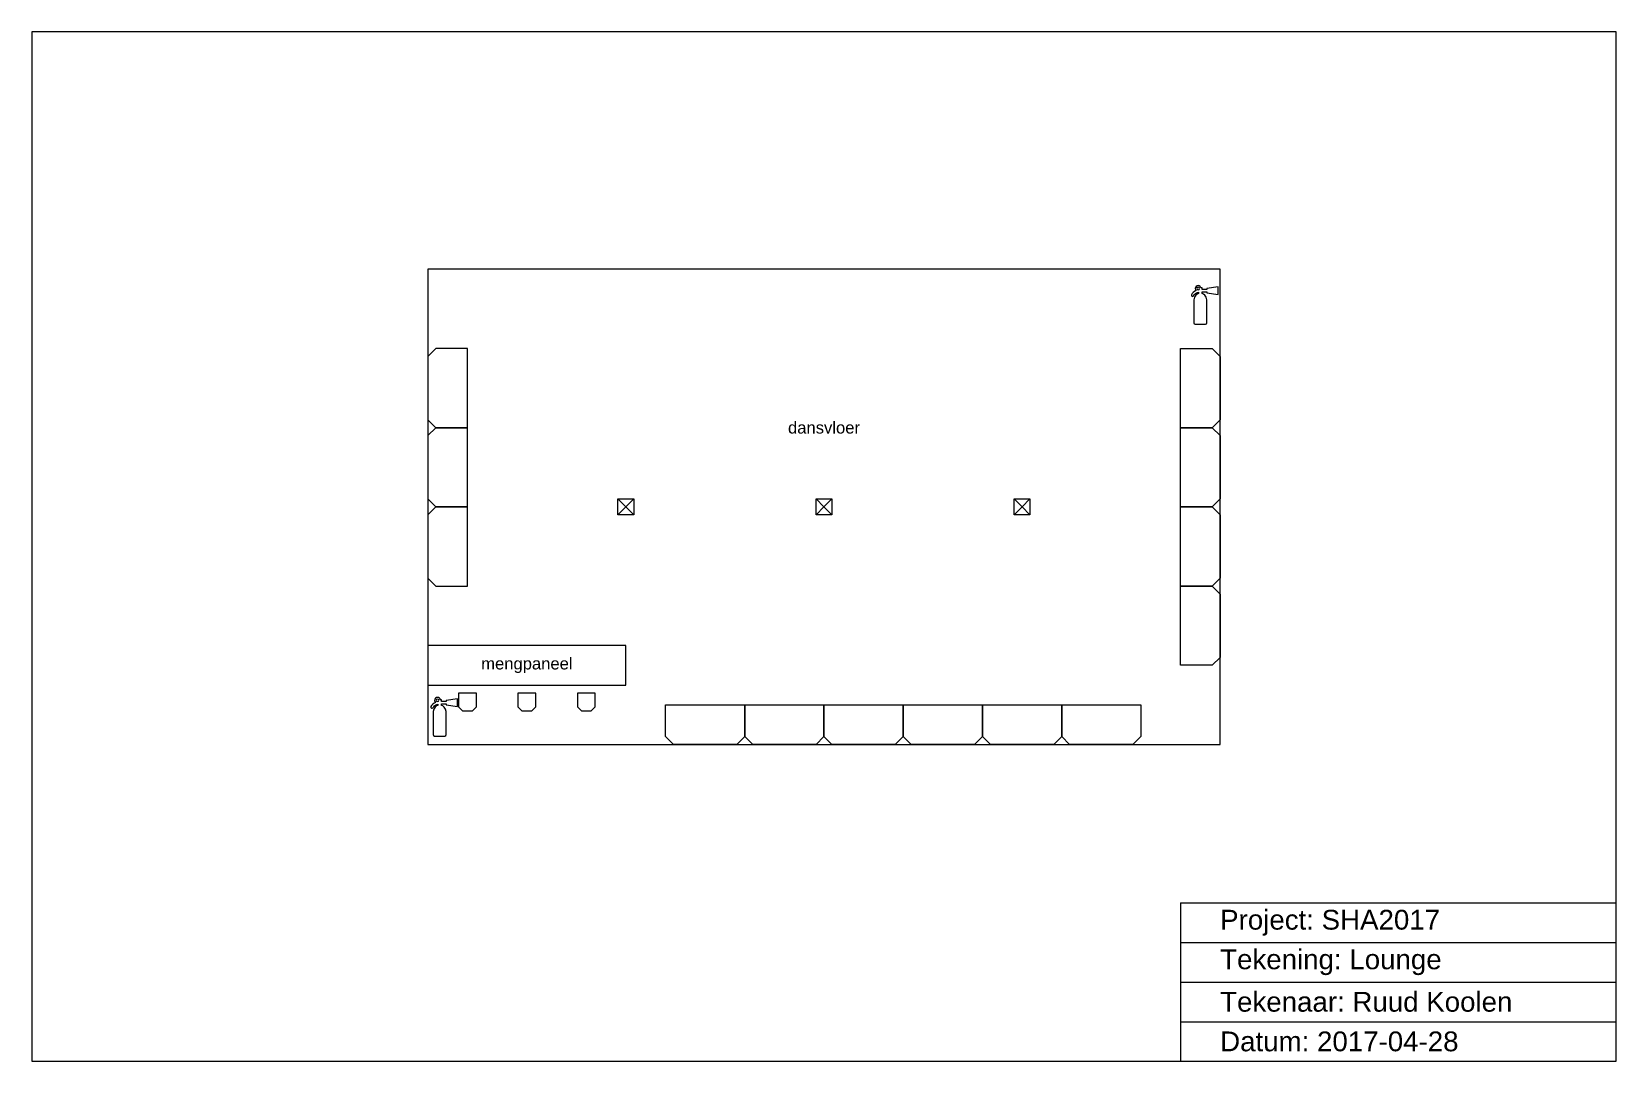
# Model space of a CAD drawing. Header units: metres. Extents: x 0 to 40, y 0 to 26.
import ezdxf

# ---------------------------------------------------------------- set-up
doc = ezdxf.new("R2010")
doc.units = ezdxf.units.M
doc.linetypes.add('ACAD_ISO03W100', pattern=[30, 12, -18])
doc.layers.get('0').update_dxf_attribs({"color": 178, "lineweight": 25, "true_color": 0x000000})
for name, color, linetype, lineweight, true_color in [('Interior', 6, 'Continuous', 0, 0xff00ff), ('Meta', 178, 'Continuous', 0, 0x000000), ('Symbols', 5, 'Continuous', 0, 0x0000ff), ('Tent', 178, 'Continuous', 0, 0x000000)]:
    doc.layers.add(name, color=color, linetype=linetype, lineweight=lineweight, true_color=true_color)
doc.styles.add('textstyle11', font='')
doc.styles.add('textstyle12', font='')
doc.styles.add('textstyle13', font='')
doc.styles.add('textstyle14', font='')
doc.styles.add('textstyle15', font='')
doc.styles.add('textstyle16', font='')
doc.styles.get('textstyle11').set_extended_font_data('Liberation Sans')
doc.styles.get('textstyle12').set_extended_font_data('Liberation Sans')
doc.styles.get('textstyle13').set_extended_font_data('Liberation Sans')
doc.styles.get('textstyle14').set_extended_font_data('Liberation Sans')
doc.styles.get('textstyle15').set_extended_font_data('Liberation Sans')
doc.styles.get('textstyle16').set_extended_font_data('Liberation Sans')

msp = doc.modelspace()

# ---------------------------------------------------------------- linework, layer by layer
at = {"layer": 'Interior'}
for p, q in [((15, 10.5), (10, 10.5)), ((10, 10.5), (10, 9.5)), ((15, 9.5), (15, 10.5)), ((10, 9.5), (15, 9.5))]:
    msp.add_line(p, q, dxfattribs=at)
at = {"layer": 'Interior', "flags": 128}
for points in [[(10.2, 18), (10, 17.8), (10, 16.2), (10.2, 16), (11, 16), (11, 18)], [(29.8, 18), (30, 17.8), (30, 16.2), (29.8, 16), (29, 16), (29, 18)], [(10.2, 16), (10, 15.8), (10, 14.2), (10.2, 14), (11, 14), (11, 16)], [(29.8, 16), (30, 15.8), (30, 14.2), (29.8, 14), (29, 14), (29, 16)], [(10.2, 14), (10, 13.8), (10, 12.2), (10.2, 12), (11, 12), (11, 14)], [(29.8, 14), (30, 13.8), (30, 12.2), (29.8, 12), (29, 12), (29, 14)], [(29.8, 12), (30, 11.8), (30, 10.2), (29.8, 10), (29, 10), (29, 12)], [(10.775, 8.95), (10.875, 8.85), (11.125, 8.85), (11.225, 8.95), (11.225, 9.3), (10.775, 9.3)], [(12.275, 8.95), (12.375, 8.85), (12.625, 8.85), (12.725, 8.95), (12.725, 9.3), (12.275, 9.3)], [(13.775, 8.95), (13.875, 8.85), (14.125, 8.85), (14.225, 8.95), (14.225, 9.3), (13.775, 9.3)], [(18, 8.2), (17.8, 8), (16.2, 8), (16, 8.2), (16, 9), (18, 9)], [(20, 8.2), (19.8, 8), (18.2, 8), (18, 8.2), (18, 9), (20, 9)], [(22, 8.2), (21.8, 8), (20.2, 8), (20, 8.2), (20, 9), (22, 9)], [(24, 8.2), (23.8, 8), (22.2, 8), (22, 8.2), (22, 9), (24, 9)], [(26, 8.2), (25.8, 8), (24.2, 8), (24, 8.2), (24, 9), (26, 9)], [(28, 8.2), (27.8, 8), (26.2, 8), (26, 8.2), (26, 9), (28, 9)]]:
    msp.add_lwpolyline(points, close=True, dxfattribs=at)
at = {"layer": 'Meta'}
for p, q in [((0, 26), (0, 0)), ((40, 26), (0, 26)), ((40, 0), (40, 26)), ((29, 4), (40, 4)), ((29, 4), (29, 0)), ((29, 3), (40, 3)), ((29, 2), (40, 2)), ((29, 1), (40, 1)), ((0, 0), (40, 0))]:
    msp.add_line(p, q, dxfattribs=at)
at = {"layer": 'Symbols'}
for p, q in [((29.443, 19.483), (29.443, 19.483)), ((29.454, 19.421), (29.454, 19.387)), ((29.454, 19.387), (29.454, 19.387)), ((29.546, 19.529), (29.513, 19.529)), ((29.546, 19.487), (29.546, 19.529)), ((29.662, 19.487), (29.546, 19.487)), ((29.546, 19.387), (29.546, 19.428)), ((29.546, 19.428), (29.662, 19.428)), ((29.948, 19.555), (29.662, 19.514)), ((29.662, 19.514), (29.662, 19.487)), ((29.662, 19.428), (29.662, 19.403)), ((29.662, 19.403), (29.948, 19.36)), ((29.662, 18.651), (29.662, 19.23)), ((29.948, 19.36), (29.948, 19.555)), ((29.371, 18.613), (29.626, 18.613)), ((10.243, 9.083), (10.243, 9.083)), ((10.254, 9.021), (10.254, 8.987)), ((10.254, 8.987), (10.254, 8.987)), ((10.346, 9.129), (10.313, 9.129)), ((10.346, 9.087), (10.346, 9.129)), ((10.462, 9.087), (10.346, 9.087)), ((10.346, 8.987), (10.346, 9.028)), ((10.346, 9.028), (10.462, 9.028)), ((10.748, 9.155), (10.462, 9.114)), ((10.462, 9.114), (10.462, 9.087)), ((10.462, 9.028), (10.462, 9.003)), ((10.462, 9.003), (10.748, 8.96)), ((10.462, 8.251), (10.462, 8.83)), ((10.748, 8.96), (10.748, 9.155)), ((10.171, 8.213), (10.426, 8.213))]:
    msp.add_line(p, q, dxfattribs=at)
at = {"layer": 'Symbols', "flags": 128}
for points in [[(29.336, 19.23), (29.336, 18.651)], [(10.136, 8.83), (10.136, 8.251)]]:
    msp.add_lwpolyline(points, dxfattribs=at)
at = {"layer": 'Symbols'}
for centre, start, end in [((29.443, 19.516), 90.001, 179.9955), ((29.443, 19.516), 180.0072, 269.9997), ((29.443, 19.516), 0.0013, 89.9932), ((29.443, 19.516), 270.0061, 359.996), ((10.243, 9.116), 90.001, 179.9955), ((10.243, 9.116), 180.0072, 269.9997), ((10.243, 9.116), 0.0013, 89.9932), ((10.243, 9.116), 270.0061, 359.996)]:
    msp.add_arc(centre, 0.033, start, end, dxfattribs=at)
for points in [[(29.277, 19.357), (29.261, 19.324), (29.306, 19.297), (29.329, 19.329)], [(29.393, 19.463), (29.348, 19.447), (29.289, 19.391), (29.277, 19.357)], [(29.329, 19.329), (29.352, 19.362), (29.378, 19.402), (29.454, 19.421)], [(29.454, 19.387), (29.423, 19.381), (29.336, 19.33), (29.336, 19.23)], [(29.444, 19.589), (29.405, 19.589), (29.369, 19.558), (29.369, 19.512)], [(29.369, 19.512), (29.369, 19.49), (29.382, 19.47), (29.393, 19.463)], [(29.513, 19.529), (29.513, 19.555), (29.484, 19.589), (29.444, 19.589)], [(29.662, 19.23), (29.662, 19.33), (29.578, 19.381), (29.546, 19.387)], [(29.336, 18.651), (29.336, 18.637), (29.342, 18.613), (29.371, 18.613)], [(29.626, 18.613), (29.655, 18.613), (29.662, 18.637), (29.662, 18.651)], [(10.077, 8.957), (10.061, 8.924), (10.106, 8.897), (10.129, 8.929)], [(10.193, 9.063), (10.148, 9.047), (10.089, 8.991), (10.077, 8.957)], [(10.129, 8.929), (10.152, 8.962), (10.178, 9.002), (10.254, 9.021)], [(10.254, 8.987), (10.223, 8.981), (10.136, 8.93), (10.136, 8.83)], [(10.244, 9.189), (10.205, 9.189), (10.169, 9.158), (10.169, 9.112)], [(10.169, 9.112), (10.169, 9.09), (10.182, 9.07), (10.193, 9.063)], [(10.313, 9.129), (10.313, 9.155), (10.284, 9.189), (10.244, 9.189)], [(10.462, 8.83), (10.462, 8.93), (10.378, 8.981), (10.346, 8.987)], [(10.136, 8.251), (10.136, 8.237), (10.142, 8.213), (10.171, 8.213)], [(10.426, 8.213), (10.455, 8.213), (10.462, 8.237), (10.462, 8.251)]]:
    msp.add_open_spline(points, degree=3, dxfattribs=at)
at = {"layer": 'Tent', "linetype": 'ACAD_ISO03W100', "ltscale": 10}
msp.add_line((30, 20), (10, 20), dxfattribs=at)
at = {"layer": 'Tent'}
for p, q in [((10, 20), (10, 8)), ((30, 8), (30, 20)), ((14.8, 13.8), (14.8, 14.2)), ((14.8, 14.2), (15.2, 14.2)), ((14.8, 14.2), (15, 14)), ((15, 14), (15.2, 14.2)), ((15.2, 14.2), (15.2, 13.8)), ((19.8, 13.8), (19.8, 14.2)), ((19.8, 14.2), (20.2, 14.2)), ((19.8, 14.2), (20, 14)), ((20, 14), (20.2, 14.2)), ((20.2, 14.2), (20.2, 13.8)), ((24.8, 13.8), (24.8, 14.2)), ((24.8, 14.2), (25.2, 14.2)), ((24.8, 14.2), (25, 14)), ((25, 14), (25.2, 14.2)), ((25.2, 14.2), (25.2, 13.8)), ((14.8, 13.8), (15, 14)), ((15.2, 13.8), (14.8, 13.8)), ((15, 14), (15.2, 13.8)), ((19.8, 13.8), (20, 14)), ((20.2, 13.8), (19.8, 13.8)), ((20, 14), (20.2, 13.8)), ((24.8, 13.8), (25, 14)), ((25.2, 13.8), (24.8, 13.8)), ((25, 14), (25.2, 13.8)), ((10, 8), (30, 8))]:
    msp.add_line(p, q, dxfattribs=at)

# ---------------------------------------------------------------- texts
at = {"char_height": 0.3, "attachment_point": 5}
for s, insert, style in [('dansvloer', (20, 16), 'textstyle16'), ('mengpaneel', (12.5, 10), 'textstyle15')]:
    msp.add_mtext(s, dxfattribs=dict(at, insert=insert, style=style))
at = {"layer": 'Meta', "char_height": 0.5, "attachment_point": 4}
for s, insert, style in [('Project: SHA2017', (30, 3.5), 'textstyle11'), ('Tekening: Lounge', (30, 2.5), 'textstyle12'), ('Tekenaar: Ruud Koolen', (30, 1.5), 'textstyle13'), ('Datum: 2017-04-28', (30, 0.5), 'textstyle14')]:
    msp.add_mtext(s, dxfattribs=dict(at, insert=insert, style=style))

doc.saveas('drawing.dxf')
